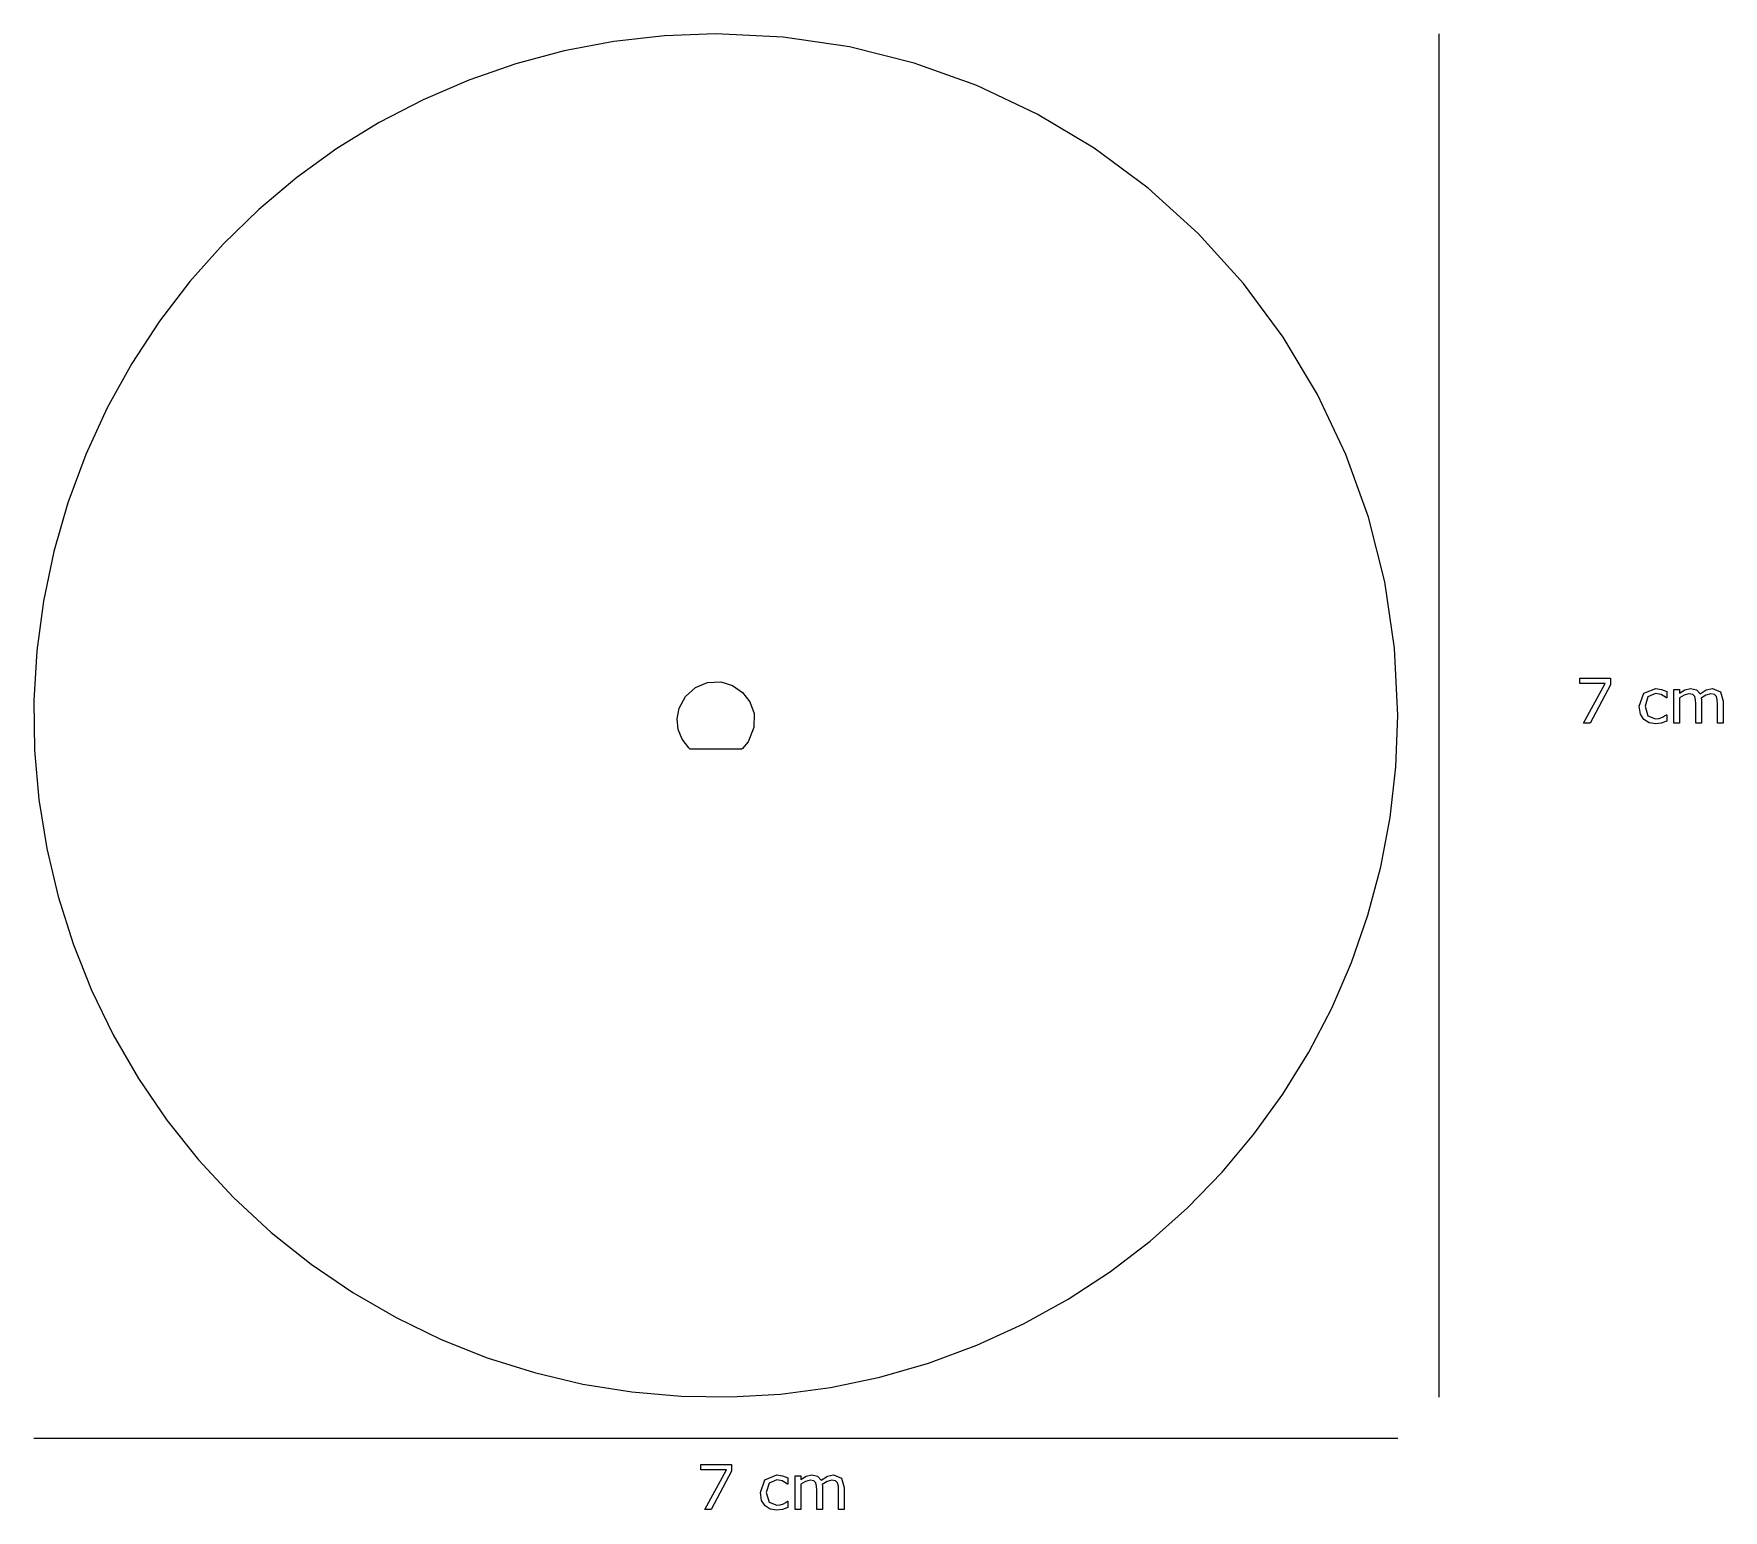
# Model space of a CAD drawing. Extents: x 70 to 156.7, y 107.7 to 183.5.
import ezdxf

# ---------------------------------------------------------------- set-up
doc = ezdxf.new("R2010")
doc.units = 0

msp = doc.modelspace()

# ---------------------------------------------------------------- linework, layer by layer
at = {"layer": 'Layer 1'}
for p, q in [((99.768396, 183.108041), (97.223391, 182.626829)), ((102.363504, 183.401039), (99.768396, 183.108041)), ((105, 183.5), (102.363504, 183.401039)), ((108.45932, 183.328733), (105, 183.5)), ((105, 183.5), (105, 183.5)), ((111.860047, 182.821271), (108.45932, 183.328733)), ((142.11668, 113.5), (142.11668, 183.5)), ((97.223391, 182.626829), (94.737209, 181.963229)), ((115.17923, 181.987119), (111.860047, 182.821271)), ((94.737209, 181.963229), (92.318565, 181.123064)), ((118.39392, 180.835784), (115.17923, 181.987119)), ((92.318565, 181.123064), (89.976178, 180.112161)), ((121.481166, 179.376772), (118.39392, 180.835784)), ((89.976178, 180.112161), (87.718764, 178.936344)), ((87.718764, 178.936344), (85.555042, 177.601436)), ((124.418018, 177.619589), (121.481166, 179.376772)), ((85.555042, 177.601436), (83.493728, 176.113264)), ((127.181525, 175.573742), (124.418018, 177.619589)), ((83.493728, 176.113264), (81.543539, 174.477652)), ((129.748737, 173.248737), (127.181525, 175.573742)), ((81.543539, 174.477652), (79.713193, 172.700424)), ((79.713193, 172.700424), (78.011408, 170.787406)), ((132.073742, 170.681525), (129.748737, 173.248737)), ((78.011408, 170.787406), (76.4469, 168.744422)), ((134.119589, 167.918018), (132.073742, 170.681525)), ((76.4469, 168.744422), (75.028388, 166.577296)), ((135.876772, 164.981166), (134.119589, 167.918018)), ((75.028388, 166.577296), (73.764587, 164.291854)), ((137.335784, 161.89392), (135.876772, 164.981166)), ((73.764587, 164.291854), (72.664216, 161.89392)), ((72.664216, 161.89392), (71.746701, 159.420245)), ((138.487119, 158.67923), (137.335784, 161.89392)), ((71.746701, 159.420245), (71.024291, 156.910552)), ((139.321271, 155.360047), (138.487119, 158.67923)), ((71.024291, 156.910552), (70.494942, 154.375122)), ((139.828733, 151.95932), (139.321271, 155.360047)), ((70.494942, 154.375122), (70.156608, 151.82424)), ((70.156608, 151.82424), (70.007243, 149.268188)), ((140, 148.5), (139.828733, 151.95932)), ((103.94954, 149.928815), (104.570575, 150.186459)), ((104.570575, 150.186459), (105.25366, 150.21842)), ((105.25366, 150.21842), (105.862427, 150.037045)), ((105.862427, 150.037045), (106.370739, 149.685635)), ((149.3296, 150.14319), (149.3296, 150.4145)), ((149.3296, 150.4145), (150.90934, 150.4145)), ((150.64424, 150.14319), (149.3296, 150.14319)), ((149.53268, 148.10611), (150.64424, 150.14319)), ((150.90934, 150.06878), (149.86445, 148.10611)), ((150.90934, 150.4145), (150.90934, 150.06878)), ((70.007243, 149.268188), (70.044803, 146.717249)), ((103.1175, 148.87706), (103.446525, 149.480634)), ((103.446525, 149.480634), (103.94954, 149.928815)), ((106.370739, 149.685635), (106.747071, 149.194223)), ((106.747071, 149.194223), (106.9599, 148.59284)), ((152.38834, 148.96962), (152.62089, 149.63625)), ((152.62089, 149.63625), (153.2379, 149.87809)), ((152.83328, 149.45801), (152.69065, 148.96966)), ((153.2255, 149.62544), (152.83328, 149.45801)), ((153.50145, 149.56964), (153.2255, 149.62544)), ((153.2379, 149.87809), (153.52936, 149.83629)), ((153.77741, 149.40996), (153.50145, 149.56964)), ((153.52936, 149.83629), (153.79291, 149.73397)), ((153.79291, 149.40996), (153.77741, 149.40996)), ((153.79291, 149.73397), (153.79291, 149.40996)), ((154.16647, 148.10614), (154.16647, 149.83782)), ((154.16647, 149.83782), (154.45793, 149.83782)), ((154.45793, 149.83782), (154.45793, 149.64558)), ((154.45793, 149.64558), (154.72923, 149.82231)), ((154.69667, 149.54946), (154.45793, 149.39908)), ((154.45793, 149.39908), (154.45793, 148.10614)), ((154.93697, 149.60836), (154.69667, 149.54946)), ((154.72923, 149.82231), (155.01913, 149.88591)), ((155.1292, 149.57426), (154.93697, 149.60836)), ((155.01913, 149.88591), (155.31834, 149.81151)), ((155.23152, 149.47506), (155.1292, 149.57426)), ((155.27342, 149.30918), (155.23152, 149.47506)), ((155.28432, 149.09214), (155.27342, 149.30918)), ((155.31834, 149.81151), (155.50282, 149.60532)), ((155.50282, 149.60532), (155.82528, 149.81926)), ((155.80973, 149.54634), (155.56478, 149.39131)), ((155.56478, 149.39131), (155.57278, 149.30761)), ((155.57278, 149.30761), (155.57578, 149.21461)), ((155.57578, 149.21461), (155.57578, 148.10615)), ((156.05468, 149.60834), (155.80973, 149.54634)), ((155.82528, 149.81926), (156.13689, 149.88596)), ((156.24691, 149.57424), (156.05468, 149.60834)), ((156.13689, 149.88596), (156.55702, 149.71232)), ((156.34923, 149.47347), (156.24691, 149.57424)), ((156.39113, 149.30759), (156.34923, 149.47347)), ((156.40203, 149.0921), (156.39113, 149.30759)), ((156.55702, 149.71232), (156.69345, 149.23018)), ((156.69345, 149.23018), (156.69349, 148.10611)), ((103.017703, 148.330624), (103.1175, 148.87706)), ((103.071355, 147.786685), (103.017703, 148.330624)), ((106.9599, 148.59284), (106.9539, 147.87275)), ((139.901039, 145.863504), (140, 148.5)), ((152.45034, 148.5712), (152.38834, 148.96962)), ((152.62552, 148.28904), (152.45034, 148.5712)), ((152.89372, 148.12161), (152.62552, 148.28904)), ((152.69065, 148.96966), (152.83018, 148.48752)), ((152.83018, 148.48752), (153.2255, 148.32009)), ((153.2255, 148.32009), (153.40534, 148.34329)), ((153.40534, 148.34329), (153.56967, 148.40379)), ((153.56967, 148.40379), (153.68904, 148.47199)), ((153.68904, 148.47199), (153.77744, 148.53559)), ((153.77744, 148.53559), (153.79294, 148.53559)), ((153.79294, 148.53559), (153.79289, 148.21463)), ((155.28432, 148.10615), (155.28432, 149.09214)), ((156.40203, 148.10611), (156.40203, 149.0921)), ((103.270672, 147.277636), (103.071355, 147.786685)), ((106.9539, 147.87275), (106.65597, 147.14961)), ((149.86445, 148.10611), (149.53268, 148.10611)), ((153.23788, 148.06731), (152.89372, 148.12161)), ((153.51539, 148.10611), (153.23788, 148.06731)), ((153.79289, 148.21463), (153.51539, 148.10611)), ((154.45793, 148.10614), (154.16647, 148.10614)), ((155.57578, 148.10615), (155.28432, 148.10615)), ((156.69349, 148.10611), (156.40203, 148.10611)), ((70.044803, 146.717249), (70.267243, 144.181705)), ((103.60787, 146.83587), (103.270672, 147.277636)), ((103.6802, 146.76487), (103.60787, 146.83587)), ((105.00234, 146.76487), (103.6802, 146.76487)), ((106.32449, 146.76487), (105.00234, 146.76487)), ((106.37329, 146.80897), (106.32449, 146.76487)), ((106.65597, 147.14961), (106.37329, 146.80897)), ((139.608041, 143.268396), (139.901039, 145.863504)), ((70.267243, 144.181705), (70.672515, 141.671839)), ((139.126829, 140.723391), (139.608041, 143.268396)), ((70.672515, 141.671839), (71.258576, 139.197934)), ((138.463229, 138.237209), (139.126829, 140.723391)), ((71.258576, 139.197934), (72.02338, 136.770273)), ((137.623064, 135.818565), (138.463229, 138.237209)), ((72.02338, 136.770273), (72.964881, 134.399138)), ((136.612161, 133.476178), (137.623064, 135.818565)), ((72.964881, 134.399138), (74.081035, 132.094813)), ((135.436344, 131.218764), (136.612161, 133.476178)), ((74.081035, 132.094813), (75.369795, 129.867581)), ((134.101436, 129.055042), (135.436344, 131.218764)), ((75.369795, 129.867581), (76.829117, 127.727723)), ((132.613264, 126.993728), (134.101436, 129.055042)), ((76.829117, 127.727723), (78.456954, 125.685522)), ((130.977652, 125.043539), (132.613264, 126.993728)), ((78.456954, 125.685522), (80.251263, 123.751263)), ((129.200424, 123.213193), (130.977652, 125.043539)), ((80.251263, 123.751263), (82.185522, 121.956954)), ((127.287406, 121.511408), (129.200424, 123.213193)), ((82.185522, 121.956954), (84.227723, 120.329117)), ((125.244422, 119.9469), (127.287406, 121.511408)), ((84.227723, 120.329117), (86.367581, 118.869795)), ((123.077296, 118.528388), (125.244422, 119.9469)), ((86.367581, 118.869795), (88.594813, 117.581035)), ((120.791854, 117.264587), (123.077296, 118.528388)), ((88.594813, 117.581035), (90.899138, 116.464881)), ((118.39392, 116.164216), (120.791854, 117.264587)), ((90.899138, 116.464881), (93.270273, 115.52338)), ((93.270273, 115.52338), (95.697934, 114.758576)), ((115.920245, 115.246701), (118.39392, 116.164216)), ((95.697934, 114.758576), (98.171839, 114.172515)), ((110.875122, 113.994942), (113.410552, 114.524291)), ((113.410552, 114.524291), (115.920245, 115.246701)), ((98.171839, 114.172515), (100.681705, 113.767243)), ((100.681705, 113.767243), (103.217249, 113.544803)), ((105.768188, 113.507243), (108.32424, 113.656608)), ((108.32424, 113.656608), (110.875122, 113.994942)), ((103.217249, 113.544803), (105.768188, 113.507243)), ((140, 111.38332), (70, 111.38332)), ((104.22813, 109.76851), (104.22813, 110.03982)), ((104.22813, 110.03982), (105.80788, 110.03982)), ((105.54278, 109.76851), (104.22813, 109.76851)), ((104.43122, 107.73143), (105.54278, 109.76851)), ((105.80788, 109.6941), (104.76298, 107.73143)), ((105.80788, 110.03982), (105.80788, 109.6941)), ((107.28687, 108.59494), (107.51941, 109.26157)), ((107.51941, 109.26157), (108.13643, 109.50341)), ((108.12404, 109.25066), (107.73181, 109.08323)), ((108.39999, 109.19486), (108.12404, 109.25066)), ((108.13643, 109.50341), (108.42789, 109.46151)), ((108.42789, 109.46151), (108.69144, 109.35919)), ((108.69144, 109.35919), (108.69144, 109.03518)), ((109.06512, 107.73146), (109.06512, 109.46314)), ((109.06512, 109.46314), (109.35657, 109.46314)), ((109.35657, 109.46314), (109.35657, 109.2709)), ((109.35657, 109.2709), (109.62787, 109.44763)), ((109.62787, 109.44763), (109.91778, 109.51123)), ((109.91778, 109.51123), (110.21698, 109.43683)), ((110.21698, 109.43683), (110.40147, 109.23064)), ((110.40147, 109.23064), (110.72393, 109.44458)), ((110.72393, 109.44458), (111.03554, 109.51128)), ((111.03554, 109.51128), (111.45567, 109.33764)), ((111.45567, 109.33764), (111.59209, 108.8555)), ((107.34887, 108.19652), (107.28687, 108.59494)), ((107.73181, 109.08323), (107.58919, 108.59488)), ((107.58919, 108.59488), (107.72871, 108.11274)), ((108.67594, 109.03518), (108.39999, 109.19486)), ((108.69144, 109.03518), (108.67594, 109.03518)), ((109.59532, 109.17478), (109.35657, 109.0244)), ((109.35657, 109.0244), (109.35657, 107.73146)), ((109.83561, 109.23368), (109.59532, 109.17478)), ((110.02785, 109.19958), (109.83561, 109.23368)), ((110.13017, 109.10038), (110.02785, 109.19958)), ((110.17207, 108.9345), (110.13017, 109.10038)), ((110.18297, 108.71746), (110.17207, 108.9345)), ((110.18297, 107.73147), (110.18297, 108.71746)), ((110.70837, 109.17166), (110.46342, 109.01663)), ((110.46342, 109.01663), (110.47142, 108.93293)), ((110.47142, 108.93293), (110.47442, 108.83993)), ((110.47442, 108.83993), (110.47442, 107.73147)), ((110.95331, 109.23366), (110.70837, 109.17166)), ((111.14555, 109.19956), (110.95331, 109.23366)), ((111.24787, 109.09879), (111.14555, 109.19956)), ((111.28977, 108.93291), (111.24787, 109.09879)), ((111.30057, 108.71742), (111.28977, 108.93291)), ((111.30057, 107.73143), (111.30057, 108.71742)), ((111.59209, 108.8555), (111.59202, 107.73143)), ((104.76298, 107.73143), (104.43122, 107.73143)), ((107.52406, 107.91436), (107.34887, 108.19652)), ((107.79226, 107.74693), (107.52406, 107.91436)), ((107.72871, 108.11274), (108.12404, 107.94531)), ((108.13642, 107.69263), (107.79226, 107.74693)), ((108.12404, 107.94531), (108.30387, 107.96851)), ((108.41392, 107.73143), (108.13642, 107.69263)), ((108.30387, 107.96851), (108.4682, 108.02901)), ((108.69143, 107.83995), (108.41392, 107.73143)), ((108.4682, 108.02901), (108.58758, 108.09721)), ((108.58758, 108.09721), (108.67598, 108.16081)), ((108.67598, 108.16081), (108.69148, 108.16081)), ((108.69148, 108.16081), (108.69143, 107.83995)), ((109.35657, 107.73146), (109.06512, 107.73146)), ((110.47442, 107.73147), (110.18297, 107.73147)), ((111.59202, 107.73143), (111.30057, 107.73143))]:
    msp.add_line(p, q, dxfattribs=at)

doc.saveas('drawing.dxf')
